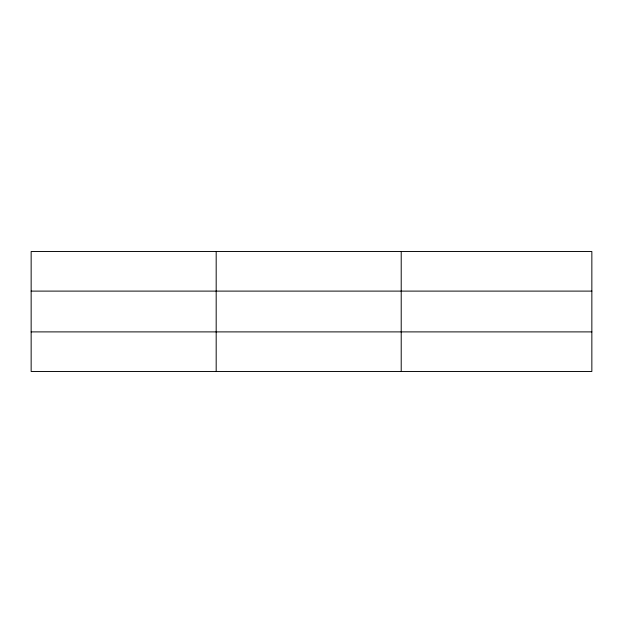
<?xml version="1.0" encoding="UTF-8"?>
<svg xmlns="http://www.w3.org/2000/svg" width="623" height="623" viewBox="0 0 623 623"><rect width="100%" height="100%" fill="white"/><g stroke="black" fill="none" stroke-linecap="round" stroke-linejoin="round"><path stroke-width="0.93" d="M216.181 371.495L216.181 251.505M401.212 371.495L401.212 251.505M591.85 291.105L591.85 251.505L31.15 251.505L31.15 371.495L591.85 371.495L591.85 291.105L31.15 291.105M31.15 331.895L591.85 331.895"/></g></svg>
